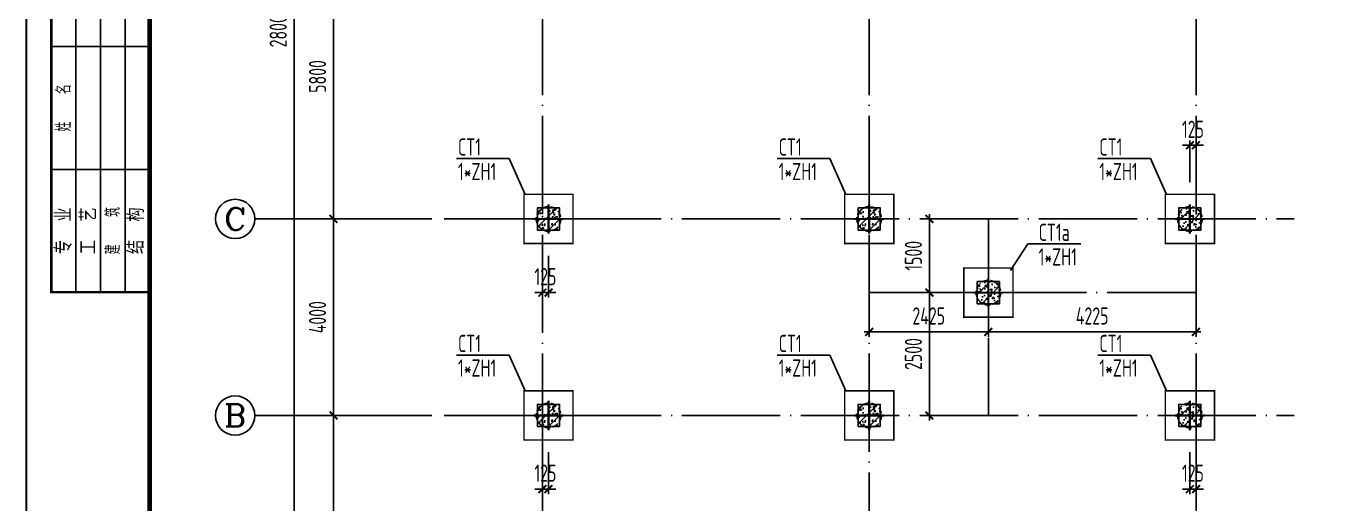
# Model space of a CAD drawing. Extents: x 297659 to 993057, y 192802 to 252212.
# Drawn here: x 581837 to 608601, y 207015 to 216734 of the extents above; entities that cross this region are included whole.
import ezdxf
from ezdxf.enums import TextEntityAlignment as Align

# ---------------------------------------------------------------- set-up
doc = ezdxf.new("R2010")
doc.units = 0
doc.header["$LTSCALE"] = 1000
doc.linetypes.add('DASH', pattern=[0.35, 0.25, -0.1])
doc.linetypes.add('DOTE', pattern=[2.42, 2, -0.2, 0.02, -0.2])
doc.layers.get('0').update_dxf_attribs({"linetype": 'CONTINUOUS'})
doc.layers.get('DEFPOINTS').update_dxf_attribs({"linetype": 'CONTINUOUS'})
for name, color, linetype in [('AXIS', 8, 'DOTE'), ('AXIS_DIM', 3, 'CONTINUOUS'), ('AXIS_TEXT', 3, 'CONTINUOUS'), ('COLU', 7, 'CONTINUOUS'), ('CT', 255, 'CONTINUOUS'), ('DIM', 3, 'CONTINUOUS'), ('DOTE', 8, 'DOTE'), ('FRAME', 3, 'CONTINUOUS'), ('TEXT', 7, 'CONTINUOUS'), ('ZJ', 1, 'CONTINUOUS'), ('填充', 8, 'CONTINUOUS'), ('柱涂实', 54, 'CONTINUOUS')]:
    doc.layers.add(name, color=color, linetype=linetype)
doc.styles.add('_AXIS', font='complex.shx', dxfattribs={"bigfont": 'gbcbig.shx'})
doc.styles.add('COMPLEX', font='COMPLEX')
doc.styles.add('DXFS', font='txt.shx', dxfattribs={"width": 0.7, "bigfont": 'dxfs.shx'})
doc.styles.add('TSSD_Dimension', font='tssdeng.shx', dxfattribs={"width": 0.7, "bigfont": 'hztxt.shx'})
doc.styles.add('TSSD_Rein', font='tssdeng.shx', dxfattribs={"width": 0.7, "bigfont": 'hztxt.shx'})
doc.dimstyles.new('TSSD_100_100', dxfattribs={"dimtxt": 350, "dimasz": 150, "dimexe": 100, "dimexo": 250, "dimgap": 150, "dimtad": 1, "dimdec": 0, "dimzin": 0, "dimdsep": 46, "dimtxsty": 'TSSD_Dimension', "dimblk": 'ARCHTICK', "dimcen": 0, "dimdle": 100, "dimclrd": 3, "dimclre": 3, "dimclrt": 7, "dimadec": 0, "dimazin": 0, "dimtfac": 1, "dimtdec": 0, "dimtix": 1, "dimtmove": 2, "dimatfit": 3, "dimfxl": 100, "dimtolj": 1, "dimtzin": 0, "dimarcsym": 0})

# ---------------------------------------------------------------- blocks, each defined once
blk = doc.blocks.new('_ARCHTICK')
at = {"color": 0}
blk.add_lwpolyline([(-0.53, -0.53, 0.25, 0.25, 0), (0.53, 0.53, 0.5, 0.5, 0)], format="xyseb", dxfattribs=at)
blk = doc.blocks.new('*D10')
at = {"layer": 'AXIS_DIM', "color": 3, "lineweight": -2}
for p, q in [((590087, 208812), (587987, 208812)), ((588087, 202712), (588087, 208912)), ((590087, 202812), (587987, 202812))]:
    blk.add_line(p, q, dxfattribs=at)
at = {"layer": 'DEFPOINTS', "color": 0}
for p in [(588087, 208812), (590337, 208812), (590337, 202812)]:
    blk.add_point(p, dxfattribs=at)
at = {"layer": 'AXIS_DIM', "color": 3, "lineweight": -2, "xscale": 150, "yscale": 150, "zscale": 150}
for p, rotation in [((588087, 208812), 90), ((588087, 202812), 270)]:
    blk.add_blockref('_ARCHTICK', p, dxfattribs=dict(at, rotation=rotation))
at = {"layer": 'AXIS_DIM', "color": 7, "insert": (587762, 205812), "char_height": 350, "attachment_point": 5, "rotation": 90, "style": 'TSSD_Dimension'}
blk.add_mtext('\\A1;6000', dxfattribs=at)
blk = doc.blocks.new('*D11')
at = {"layer": 'AXIS_DIM', "color": 3, "lineweight": -2}
for p, q in [((590087, 212812), (587987, 212812)), ((588087, 212912), (588087, 208712)), ((590087, 208812), (587987, 208812))]:
    blk.add_line(p, q, dxfattribs=at)
at = {"layer": 'DEFPOINTS', "color": 0}
for p in [(590337, 212812), (588087, 208812), (590337, 208812)]:
    blk.add_point(p, dxfattribs=at)
at = {"layer": 'AXIS_DIM', "color": 3, "lineweight": -2, "xscale": 150, "yscale": 150, "zscale": 150}
for p, rotation in [((588087, 212812), 90), ((588087, 208812), 270)]:
    blk.add_blockref('_ARCHTICK', p, dxfattribs=dict(at, rotation=rotation))
at = {"layer": 'AXIS_DIM', "color": 7, "insert": (587762, 210812), "char_height": 350, "attachment_point": 5, "rotation": 90, "style": 'TSSD_Dimension'}
blk.add_mtext('\\A1;4000', dxfattribs=at)
blk = doc.blocks.new('*D13')
at = {"layer": 'AXIS_DIM', "color": 3, "lineweight": -2}
for p, q in [((590087, 230712), (587187, 230712)), ((587287, 202612), (587287, 230812)), ((590087, 202712), (587187, 202712))]:
    blk.add_line(p, q, dxfattribs=at)
at = {"layer": 'DEFPOINTS', "color": 0}
for p in [(587287, 230712), (590337, 230712), (590337, 202712)]:
    blk.add_point(p, dxfattribs=at)
at = {"layer": 'AXIS_DIM', "color": 3, "lineweight": -2, "xscale": 150, "yscale": 150, "zscale": 150}
for p, rotation in [((587287, 230712), 90), ((587287, 202712), 270)]:
    blk.add_blockref('_ARCHTICK', p, dxfattribs=dict(at, rotation=rotation))
at = {"layer": 'AXIS_DIM', "color": 7, "insert": (586962, 216712), "char_height": 350, "attachment_point": 5, "rotation": 90, "style": 'TSSD_Dimension'}
blk.add_mtext('\\A1;28000', dxfattribs=at)
blk = doc.blocks.new('_AXISO')
blk.add_circle((0, 0), 0.5)
at = {"layer": 'AXIS_TEXT', "style": 'COMPLEX', "width": 1.041667}
blk.add_attdef('A', text='', height=0.56, dxfattribs=at).set_placement((-0.25, -0.28), (0.25, -0.28), align=Align.FIT)
blk = doc.blocks.new('*D16')
at = {"layer": 'AXIS_DIM', "color": 3, "lineweight": -2}
for p, q in [((588087, 212712), (588087, 218712)), ((590087, 218612), (587987, 218612)), ((590087, 212812), (587987, 212812))]:
    blk.add_line(p, q, dxfattribs=at)
at = {"layer": 'DEFPOINTS', "color": 0}
for p in [(588087, 218612), (590337, 218612), (590337, 212812)]:
    blk.add_point(p, dxfattribs=at)
at = {"layer": 'AXIS_DIM', "color": 3, "lineweight": -2, "xscale": 150, "yscale": 150, "zscale": 150}
for p, rotation in [((588087, 218612), 90), ((588087, 212812), 270)]:
    blk.add_blockref('_ARCHTICK', p, dxfattribs=dict(at, rotation=rotation))
at = {"layer": 'AXIS_DIM', "color": 7, "insert": (587762, 215712), "char_height": 350, "attachment_point": 5, "rotation": 90, "style": 'TSSD_Dimension'}
blk.add_mtext('\\A1;5800', dxfattribs=at)
blk = doc.blocks.new('A$C2F0C53E4')
at = {"layer": 'FRAME', "lineweight": 18}
blk.add_line((0, 0), (0, 42000), dxfattribs=at)
at = {"layer": 'FRAME'}
for points in [[(10, 42010, 20, 20, 0), (10, 10, 20, 20, 0), (59410, 10, 20, 20, 0), (59410, 42010, 20, 20, 0)], [(2510, 41010, 100, 100, 0), (2510, 1010, 100, 100, 0), (58410, 1010, 100, 100, 0), (58410, 41010, 100, 100, 0)]]:
    blk.add_lwpolyline(points, format="xyseb", close=True, dxfattribs=at)
blk.add_lwpolyline([(2510, 41010, 50, 50, 0), (510, 41010, 50, 50, 0), (510, 18510, 50, 50, 0), (2510, 18510, 50, 50, 0)], format="xyseb", dxfattribs=at)
for points in [[(1010, 18510), (1010, 41010)], [(1510, 18510), (1510, 41010)], [(2010, 18510), (2010, 41010)], [(2510, 23510), (510, 23510)], [(2510, 21010), (510, 21010)]]:
    blk.add_lwpolyline(points, dxfattribs=at)
at = {"layer": 'FRAME', "char_height": 300, "attachment_point": 5, "rotation": 90, "style": 'DXFS'}
for s, insert, width in [('姓   名', (760, 22260), 1185), ('{\\f宋体|b0|i0|c134|p2;专\\Ftxt.shx,dxfs.shx|c134;  \\f宋体|b0|i0|c134|p2;业\\P}', (760, 19760), 1203.38), ('{\\f宋体|b0|i0|c134|p2;工\\Ftxt.shx,dxfs.shx|c134;  \\f宋体|b0|i0|c134|p2;艺\\P}', (1260, 19760), 1177.12), ('建   筑', (1760, 19760), 1206), ('{\\f宋体|b0|i0|c134|p2;结\\Ftxt.shx,dxfs.shx|c134;  \\f宋体|b0|i0|c134|p2;构\\P}', (2230, 19760), 1192.88)]:
    blk.add_mtext(s, dxfattribs=dict(at, insert=insert, width=width))
blk = doc.blocks.new('*D43')
at = {"layer": 'DEFPOINTS', "color": 0}
for p in [(592337, 208312), (592462, 208312), (592462, 207312)]:
    blk.add_point(p, dxfattribs=at)
at = {"layer": 'DIM', "color": 3, "lineweight": -2}
for p, q in [((592337, 208062), (592337, 207212)), ((592462, 208062), (592462, 207212)), ((592337, 207312), (592187, 207312)), ((592337, 207312), (592462, 207312)), ((592462, 207312), (592612, 207312))]:
    blk.add_line(p, q, dxfattribs=at)
at = {"layer": 'DIM', "color": 3, "lineweight": -2, "xscale": 150, "yscale": 150, "zscale": 150}
blk.add_blockref('_ARCHTICK', (592337, 207312), dxfattribs=at)
at = {"layer": 'DIM', "color": 3, "lineweight": -2, "xscale": 150, "yscale": 150, "zscale": 150, "rotation": 180}
blk.add_blockref('_ARCHTICK', (592462, 207312), dxfattribs=at)
at = {"layer": 'DIM', "color": 7, "insert": (592399, 207637), "char_height": 350, "attachment_point": 5, "style": 'TSSD_Dimension'}
blk.add_mtext('\\A1;125', dxfattribs=at)
blk = doc.blocks.new('*D44')
at = {"layer": 'DEFPOINTS', "color": 0}
for p in [(605512, 208312), (605637, 208312), (605512, 207312)]:
    blk.add_point(p, dxfattribs=at)
at = {"layer": 'DIM', "color": 3, "lineweight": -2}
for p, q in [((605512, 208062), (605512, 207212)), ((605637, 208062), (605637, 207212)), ((605512, 207312), (605362, 207312)), ((605637, 207312), (605512, 207312)), ((605637, 207312), (605787, 207312))]:
    blk.add_line(p, q, dxfattribs=at)
at = {"layer": 'DIM', "color": 3, "lineweight": -2, "xscale": 150, "yscale": 150, "zscale": 150}
blk.add_blockref('_ARCHTICK', (605512, 207312), dxfattribs=at)
at = {"layer": 'DIM', "color": 3, "lineweight": -2, "xscale": 150, "yscale": 150, "zscale": 150, "rotation": 180}
blk.add_blockref('_ARCHTICK', (605637, 207312), dxfattribs=at)
at = {"layer": 'DIM', "color": 7, "insert": (605574, 207637), "char_height": 350, "attachment_point": 5, "style": 'TSSD_Dimension'}
blk.add_mtext('\\A1;125', dxfattribs=at)
blk = doc.blocks.new('*D45')
at = {"layer": 'DEFPOINTS', "color": 0}
for p in [(592337, 212312), (592462, 212312), (592462, 211312)]:
    blk.add_point(p, dxfattribs=at)
at = {"layer": 'DIM', "color": 3, "lineweight": -2}
for p, q in [((592337, 212062), (592337, 211212)), ((592462, 212062), (592462, 211212)), ((592337, 211312), (592187, 211312)), ((592337, 211312), (592462, 211312)), ((592462, 211312), (592612, 211312))]:
    blk.add_line(p, q, dxfattribs=at)
at = {"layer": 'DIM', "color": 3, "lineweight": -2, "xscale": 150, "yscale": 150, "zscale": 150}
blk.add_blockref('_ARCHTICK', (592337, 211312), dxfattribs=at)
at = {"layer": 'DIM', "color": 3, "lineweight": -2, "xscale": 150, "yscale": 150, "zscale": 150, "rotation": 180}
blk.add_blockref('_ARCHTICK', (592462, 211312), dxfattribs=at)
at = {"layer": 'DIM', "color": 7, "insert": (592399, 211637), "char_height": 350, "attachment_point": 5, "style": 'TSSD_Dimension'}
blk.add_mtext('\\A1;125', dxfattribs=at)
blk = doc.blocks.new('*D46')
at = {"layer": 'DEFPOINTS', "color": 0}
for p in [(605512, 214312), (605512, 213312), (605637, 213312)]:
    blk.add_point(p, dxfattribs=at)
at = {"layer": 'DIM', "color": 3, "lineweight": -2}
for p, q in [((605512, 213562), (605512, 214412)), ((605637, 213562), (605637, 214412)), ((605512, 214312), (605362, 214312)), ((605637, 214312), (605512, 214312)), ((605637, 214312), (605787, 214312))]:
    blk.add_line(p, q, dxfattribs=at)
at = {"layer": 'DIM', "color": 3, "lineweight": -2, "xscale": 150, "yscale": 150, "zscale": 150}
blk.add_blockref('_ARCHTICK', (605512, 214312), dxfattribs=at)
at = {"layer": 'DIM', "color": 3, "lineweight": -2, "xscale": 150, "yscale": 150, "zscale": 150, "rotation": 180}
blk.add_blockref('_ARCHTICK', (605637, 214312), dxfattribs=at)
at = {"layer": 'DIM', "color": 7, "insert": (605574, 214637), "char_height": 350, "attachment_point": 5, "style": 'TSSD_Dimension'}
blk.add_mtext('\\A1;125', dxfattribs=at)
blk = doc.blocks.new('*D77')
at = {"layer": 'DEFPOINTS', "color": 0}
for p in [(601412, 212812), (600212, 211312), (601412, 211312)]:
    blk.add_point(p, dxfattribs=at)
at = {"layer": 'DIM', "color": 3, "lineweight": -2}
for p, q in [((601162, 212812), (600112, 212812)), ((600212, 212912), (600212, 211212)), ((601162, 211312), (600112, 211312))]:
    blk.add_line(p, q, dxfattribs=at)
at = {"layer": 'DIM', "color": 3, "lineweight": -2, "xscale": 150, "yscale": 150, "zscale": 150}
for p, rotation in [((600212, 212812), 90), ((600212, 211312), 270)]:
    blk.add_blockref('_ARCHTICK', p, dxfattribs=dict(at, rotation=rotation))
at = {"layer": 'DIM', "color": 7, "insert": (599887, 212062), "char_height": 350, "attachment_point": 5, "rotation": 90, "style": 'TSSD_Dimension'}
blk.add_mtext('\\A1;1500', dxfattribs=at)
blk = doc.blocks.new('*D78')
at = {"layer": 'DEFPOINTS', "color": 0}
for p in [(601412, 211312), (605637, 211312), (601412, 210512)]:
    blk.add_point(p, dxfattribs=at)
at = {"layer": 'DIM', "color": 3, "lineweight": -2}
for p, q in [((601412, 211062), (601412, 210412)), ((605637, 211062), (605637, 210412)), ((605737, 210512), (601312, 210512))]:
    blk.add_line(p, q, dxfattribs=at)
at = {"layer": 'DIM', "color": 3, "lineweight": -2, "xscale": 150, "yscale": 150, "zscale": 150}
for p, rotation in [((601412, 210512), 179.9999999999925), ((605637, 210512), 359.9999999999925)]:
    blk.add_blockref('_ARCHTICK', p, dxfattribs=dict(at, rotation=rotation))
at = {"layer": 'DIM', "color": 7, "insert": (603524, 210837), "char_height": 350, "attachment_point": 5, "style": 'TSSD_Dimension'}
blk.add_mtext('\\A1;4225', dxfattribs=at)
blk = doc.blocks.new('*D79')
at = {"layer": 'DEFPOINTS', "color": 0}
for p in [(598987, 211312), (601412, 211312), (598987, 210512)]:
    blk.add_point(p, dxfattribs=at)
at = {"layer": 'DIM', "color": 3, "lineweight": -2}
for p, q in [((598987, 211062), (598987, 210412)), ((601412, 211062), (601412, 210412)), ((601512, 210512), (598887, 210512))]:
    blk.add_line(p, q, dxfattribs=at)
at = {"layer": 'DIM', "color": 3, "lineweight": -2, "xscale": 150, "yscale": 150, "zscale": 150, "rotation": 180}
blk.add_blockref('_ARCHTICK', (598987, 210512), dxfattribs=at)
at = {"layer": 'DIM', "color": 3, "lineweight": -2, "xscale": 150, "yscale": 150, "zscale": 150}
blk.add_blockref('_ARCHTICK', (601412, 210512), dxfattribs=at)
at = {"layer": 'DIM', "color": 7, "insert": (600199, 210837), "char_height": 350, "attachment_point": 5, "style": 'TSSD_Dimension'}
blk.add_mtext('\\A1;2425', dxfattribs=at)
blk = doc.blocks.new('*D80')
at = {"layer": 'DEFPOINTS', "color": 0}
for p in [(601412, 211312), (600212, 208812), (601412, 208812)]:
    blk.add_point(p, dxfattribs=at)
at = {"layer": 'DIM', "color": 3, "lineweight": -2}
for p, q in [((601162, 211312), (600112, 211312)), ((600212, 211412), (600212, 208712)), ((601162, 208812), (600112, 208812))]:
    blk.add_line(p, q, dxfattribs=at)
at = {"layer": 'DIM', "color": 3, "lineweight": -2, "xscale": 150, "yscale": 150, "zscale": 150}
for p, rotation in [((600212, 211312), 90), ((600212, 208812), 270)]:
    blk.add_blockref('_ARCHTICK', p, dxfattribs=dict(at, rotation=rotation))
at = {"layer": 'DIM', "color": 7, "insert": (599887, 210062), "char_height": 350, "attachment_point": 5, "rotation": 90, "style": 'TSSD_Dimension'}
blk.add_mtext('\\A1;2500', dxfattribs=at)

msp = doc.modelspace()

# ---------------------------------------------------------------- hatches: boundary and pattern name
at = {"layer": '柱涂实'}
h = msp.add_hatch(dxfattribs=at)
h.set_pattern_fill('ARMORED', color=8, scale=40, style=0)
h.set_pattern_definition([(50, (211225, 157747.5), (286.90407, -25.10085), [30, -330]), (355, (211225, 157747.5), (-55.50053, 300.87685), [24, -264]), (100.4514, (211248.9, 157745.4), (231.40375, 275.77582), [25.49608, -280.45684]), (46.1842, (211225, 157827.5), (426.89642, -66.2076), [45, -495]), (96.6356, (211260.57, 157822), (373.8651, 389.64715), [38.2441, -420.6852]), (351.1842, (211225, 157827.5), (373.8648, 389.64744), [36, -396]), (21, (211265, 157807.5), (238.76282, -161.04756), [30, -330]), (326, (211265, 157807.5), (97.32613, 290.06002), [24, -264]), (71.4514, (211284.9, 157794.08), (336.08905, 129.0122), [25.49608, -280.45684]), (37.5, (211225, 157747.5), (4.863942, 133.157542), [0, -260.8, 0, -268, 0, -265]), (7.5, (211225, 157747.5), (105.227815, 157.764685), [0, -152.8, 0, -254.8, 0, -101]), (327.5, (211135.8, 157747.5), (213.528974, -9.02195), [0, -100, 0, -312, 0, -414]), (317.5, (211095.8, 157747.5), (233.27447, 40.04199), [0, -130, 0, -207.2, 0, -294]), (45, (211225, 157747.5), (-141.42136, 141.42136), [])])
h.paths.add_polyline_path([(592686.971, 213036.708), (592236.971, 213036.708), (592236.971, 212586.708), (592686.971, 212586.708)])
h = msp.add_hatch(dxfattribs=at)
h.set_pattern_fill('ARMORED', color=8, scale=40, style=0)
h.set_pattern_definition([(50, (217750, 157747.5), (286.90407, -25.10085), [30, -330]), (355, (217750, 157747.5), (-55.50053, 300.87685), [24, -264]), (100.4514, (217773.9, 157745.4), (231.40375, 275.77582), [25.49608, -280.45684]), (46.1842, (217750, 157827.5), (426.89642, -66.2076), [45, -495]), (96.6356, (217785.57, 157822), (373.8651, 389.64715), [38.2441, -420.6852]), (351.1842, (217750, 157827.5), (373.8648, 389.64744), [36, -396]), (21, (217790, 157807.5), (238.76282, -161.04756), [30, -330]), (326, (217790, 157807.5), (97.32613, 290.06002), [24, -264]), (71.4514, (217809.9, 157794.08), (336.08905, 129.0122), [25.49608, -280.45684]), (37.5, (217750, 157747.5), (4.863942, 133.157542), [0, -260.8, 0, -268, 0, -265]), (7.5, (217750, 157747.5), (105.227815, 157.764685), [0, -152.8, 0, -254.8, 0, -101]), (327.5, (217660.8, 157747.5), (213.528974, -9.02195), [0, -100, 0, -312, 0, -414]), (317.5, (217620.8, 157747.5), (233.27447, 40.04199), [0, -130, 0, -207.2, 0, -294]), (45, (217750, 157747.5), (-141.42136, 141.42136), [])])
h.paths.add_polyline_path([(599211.971, 213036.708), (598761.971, 213036.708), (598761.971, 212586.708), (599211.971, 212586.708)])
h = msp.add_hatch(dxfattribs=at)
h.set_pattern_fill('ARMORED', color=8, scale=40, style=0)
h.set_pattern_definition([(50, (64400, 24875), (286.90407, -25.10085), [30, -330]), (355, (64400, 24875), (-55.50053, 300.87685), [24, -264]), (100.4514, (64423.9, 24872.9), (231.40375, 275.77582), [25.49608, -280.45684]), (46.1842, (64400, 24955), (426.89642, -66.2076), [45, -495]), (96.6356, (64435.57, 24949.5), (373.86508, 389.64715), [38.2441, -420.6852]), (351.1842, (64400, 24955), (373.86478, 389.64744), [36, -396]), (21, (64440, 24935), (238.76282, -161.04756), [30, -330]), (326, (64440, 24935), (97.32613, 290.06002), [24, -264]), (71.4514, (64459.9, 24921.58), (336.08905, 129.0122), [25.49608, -280.45684]), (37.5, (64400, 24875), (4.863942, 133.157542), [0, -260.8, 0, -268, 0, -265]), (7.5, (64400, 24875), (105.227815, 157.764685), [0, -152.8, 0, -254.8, 0, -101]), (327.5, (64310.8, 24875), (213.528974, -9.021949), [0, -100, 0, -312, 0, -414]), (317.5, (64270.8, 24875), (233.27447, 40.04199), [0, -130, 0, -207.2, 0, -294]), (45, (64400, 24875), (-141.421356, 141.421356), [])])
h.paths.add_polyline_path([(605286.971, 213036.708), (605736.971, 213036.708), (605736.971, 212586.708), (605286.971, 212586.708)])
h = msp.add_hatch(dxfattribs=at)
h.set_pattern_fill('ARMORED', color=8, scale=40, style=0)
h.set_pattern_definition([(50, (60300, 23375), (286.90407, -25.10085), [30, -330]), (355, (60300, 23375), (-55.50053, 300.87685), [24, -264]), (100.4514, (60323.9, 23372.9), (231.40375, 275.77582), [25.49608, -280.45684]), (46.1842, (60300, 23455), (426.89642, -66.2076), [45, -495]), (96.6356, (60335.57, 23449.5), (373.86508, 389.64715), [38.2441, -420.6852]), (351.1842, (60300, 23455), (373.86478, 389.64744), [36, -396]), (21, (60340, 23435), (238.76282, -161.04756), [30, -330]), (326, (60340, 23435), (97.32613, 290.06002), [24, -264]), (71.4514, (60359.9, 23421.58), (336.08905, 129.0122), [25.49608, -280.45684]), (37.5, (60300, 23375), (4.863942, 133.157542), [0, -260.8, 0, -268, 0, -265]), (7.5, (60300, 23375), (105.227815, 157.764685), [0, -152.8, 0, -254.8, 0, -101]), (327.5, (60210.8, 23375), (213.528974, -9.021949), [0, -100, 0, -312, 0, -414]), (317.5, (60170.8, 23375), (233.27447, 40.04199), [0, -130, 0, -207.2, 0, -294]), (45, (60300, 23375), (-141.421356, 141.421356), [])])
h.paths.add_polyline_path([(601186.971, 211536.708), (601636.971, 211536.708), (601636.971, 211086.708), (601186.971, 211086.708)])
h = msp.add_hatch(dxfattribs=at)
h.set_pattern_fill('ARMORED', color=8, scale=40, style=0)
h.set_pattern_definition([(50, (211225, 153747.5), (286.90407, -25.10085), [30, -330]), (355, (211225, 153747.5), (-55.50053, 300.87685), [24, -264]), (100.4514, (211248.9, 153745.4), (231.40375, 275.77582), [25.49608, -280.45684]), (46.1842, (211225, 153827.5), (426.89642, -66.2076), [45, -495]), (96.6356, (211260.57, 153822), (373.8651, 389.64715), [38.2441, -420.6852]), (351.1842, (211225, 153827.5), (373.8648, 389.64744), [36, -396]), (21, (211265, 153807.5), (238.76282, -161.04756), [30, -330]), (326, (211265, 153807.5), (97.32613, 290.06002), [24, -264]), (71.4514, (211284.9, 153794.08), (336.08905, 129.0122), [25.49608, -280.45684]), (37.5, (211225, 153747.5), (4.863942, 133.157542), [0, -260.8, 0, -268, 0, -265]), (7.5, (211225, 153747.5), (105.227815, 157.764685), [0, -152.8, 0, -254.8, 0, -101]), (327.5, (211135.8, 153747.5), (213.528974, -9.02195), [0, -100, 0, -312, 0, -414]), (317.5, (211095.8, 153747.5), (233.27447, 40.04199), [0, -130, 0, -207.2, 0, -294]), (45, (211225, 153747.5), (-141.42136, 141.42136), [])])
h.paths.add_polyline_path([(592686.971, 209036.708), (592236.971, 209036.708), (592236.971, 208586.708), (592686.971, 208586.708)])
h = msp.add_hatch(dxfattribs=at)
h.set_pattern_fill('ARMORED', color=8, scale=40, style=0)
h.set_pattern_definition([(50, (217750, 153747.5), (286.90407, -25.10085), [30, -330]), (355, (217750, 153747.5), (-55.50053, 300.87685), [24, -264]), (100.4514, (217773.9, 153745.4), (231.40375, 275.77582), [25.49608, -280.45684]), (46.1842, (217750, 153827.5), (426.89642, -66.2076), [45, -495]), (96.6356, (217785.57, 153822), (373.8651, 389.64715), [38.2441, -420.6852]), (351.1842, (217750, 153827.5), (373.8648, 389.64744), [36, -396]), (21, (217790, 153807.5), (238.76282, -161.04756), [30, -330]), (326, (217790, 153807.5), (97.32613, 290.06002), [24, -264]), (71.4514, (217809.9, 153794.08), (336.08905, 129.0122), [25.49608, -280.45684]), (37.5, (217750, 153747.5), (4.863942, 133.157542), [0, -260.8, 0, -268, 0, -265]), (7.5, (217750, 153747.5), (105.227815, 157.764685), [0, -152.8, 0, -254.8, 0, -101]), (327.5, (217660.8, 153747.5), (213.528974, -9.02195), [0, -100, 0, -312, 0, -414]), (317.5, (217620.8, 153747.5), (233.27447, 40.04199), [0, -130, 0, -207.2, 0, -294]), (45, (217750, 153747.5), (-141.42136, 141.42136), [])])
h.paths.add_polyline_path([(599211.971, 209036.708), (598761.971, 209036.708), (598761.971, 208586.708), (599211.971, 208586.708)])
h = msp.add_hatch(dxfattribs=at)
h.set_pattern_fill('ARMORED', color=8, scale=40, style=0)
h.set_pattern_definition([(50, (64400, 20875), (286.90407, -25.10085), [30, -330]), (355, (64400, 20875), (-55.50053, 300.87685), [24, -264]), (100.4514, (64423.9, 20872.9), (231.40375, 275.77582), [25.49608, -280.45684]), (46.1842, (64400, 20955), (426.89642, -66.2076), [45, -495]), (96.6356, (64435.57, 20949.5), (373.86508, 389.64715), [38.2441, -420.6852]), (351.1842, (64400, 20955), (373.86478, 389.64744), [36, -396]), (21, (64440, 20935), (238.76282, -161.04756), [30, -330]), (326, (64440, 20935), (97.32613, 290.06002), [24, -264]), (71.4514, (64459.9, 20921.58), (336.08905, 129.0122), [25.49608, -280.45684]), (37.5, (64400, 20875), (4.863942, 133.157542), [0, -260.8, 0, -268, 0, -265]), (7.5, (64400, 20875), (105.227815, 157.764685), [0, -152.8, 0, -254.8, 0, -101]), (327.5, (64310.8, 20875), (213.528974, -9.021949), [0, -100, 0, -312, 0, -414]), (317.5, (64270.8, 20875), (233.27447, 40.04199), [0, -130, 0, -207.2, 0, -294]), (45, (64400, 20875), (-141.421356, 141.421356), [])])
h.paths.add_polyline_path([(605286.971, 209036.708), (605736.971, 209036.708), (605736.971, 208586.708), (605286.971, 208586.708)])

# ---------------------------------------------------------------- linework, layer by layer
at = {"layer": 'AXIS'}
for p, q in [((592336.971, 200811.708), (592336.971, 232611.708)), ((598986.971, 200811.708), (598986.971, 232611.708)), ((605636.971, 200811.708), (605636.971, 232611.708)), ((590336.971, 212811.708), (607636.971, 212811.708)), ((601411.971, 212811.708), (601411.971, 208811.708)), ((598986.971, 211311.708), (605636.971, 211311.708)), ((590336.971, 208811.708), (607636.971, 208811.708))]:
    msp.add_line(p, q, dxfattribs=at)
at = {"layer": 'AXIS_TEXT'}
for p, q in [((590086.971, 212811.708), (586487.045, 212811.708)), ((589586.971, 208811.708), (586487.045, 208811.708))]:
    msp.add_line(p, q, dxfattribs=at)
at = {"layer": 'COLU', "color": 8, "ltscale": 0.01}
for points in [[(592686.971, 212586.708), (592686.971, 213036.708), (592236.971, 213036.708), (592236.971, 212586.708)], [(599211.971, 212586.708), (599211.971, 213036.708), (598761.971, 213036.708), (598761.971, 212586.708)], [(605286.971, 212586.708), (605286.971, 213036.708), (605736.971, 213036.708), (605736.971, 212586.708)], [(601186.971, 211086.708), (601186.971, 211536.708), (601636.971, 211536.708), (601636.971, 211086.708)], [(592686.971, 208586.708), (592686.971, 209036.708), (592236.971, 209036.708), (592236.971, 208586.708)], [(599211.971, 208586.708), (599211.971, 209036.708), (598761.971, 209036.708), (598761.971, 208586.708)], [(605286.971, 208586.708), (605286.971, 209036.708), (605736.971, 209036.708), (605736.971, 208586.708)]]:
    msp.add_lwpolyline(points, close=True, dxfattribs=at)
at = {"layer": 'CT', "const_width": 30}
for points in [[(591961.971, 213311.708), (591961.971, 212311.708), (592961.971, 212311.708), (592961.971, 213311.708)], [(598486.971, 213311.708), (598486.971, 212311.708), (599486.971, 212311.708), (599486.971, 213311.708)], [(606011.971, 213311.708), (606011.971, 212311.708), (605011.971, 212311.708), (605011.971, 213311.708)], [(601911.971, 211811.708), (601911.971, 210811.708), (600911.971, 210811.708), (600911.971, 211811.708)], [(591961.971, 209311.708), (591961.971, 208311.708), (592961.971, 208311.708), (592961.971, 209311.708)], [(598486.971, 209311.708), (598486.971, 208311.708), (599486.971, 208311.708), (599486.971, 209311.708)], [(606011.971, 209311.708), (606011.971, 208311.708), (605011.971, 208311.708), (605011.971, 209311.708)]]:
    msp.add_lwpolyline(points, close=True, dxfattribs=at)
at = {"layer": 'DOTE', "ltscale": 0.1, "const_width": 45}
for points in [[(592461.971, 213111.708), (592461.971, 212511.708)], [(598986.971, 213111.708), (598986.971, 212511.708)], [(605511.971, 213111.708), (605511.971, 212511.708)], [(592161.971, 212811.708), (592761.971, 212811.708)], [(598686.971, 212811.708), (599286.971, 212811.708)], [(605811.971, 212811.708), (605211.971, 212811.708)], [(601411.971, 211611.708), (601411.971, 211011.708)], [(601711.971, 211311.708), (601111.971, 211311.708)], [(592461.971, 209111.708), (592461.971, 208511.708)], [(598986.971, 209111.708), (598986.971, 208511.708)], [(605511.971, 209111.708), (605511.971, 208511.708)], [(592161.971, 208811.708), (592761.971, 208811.708)], [(598686.971, 208811.708), (599286.971, 208811.708)], [(605811.971, 208811.708), (605211.971, 208811.708)]]:
    msp.add_lwpolyline(points, dxfattribs=at)
at = {"layer": 'TEXT'}
for points in [[(591989.424, 213311.708), (591660.265, 214041.65), (590587.485, 214041.65)], [(598514.424, 213311.708), (598185.265, 214041.65), (597112.485, 214041.65)], [(605039.425, 213311.708), (604710.266, 214041.65), (603637.485, 214041.65)], [(603290.275, 212304.006), (602217.495, 212304.006), (601861.971, 211761.708)], [(591989.424, 209311.708), (591660.265, 210041.65), (590587.485, 210041.65)], [(598514.424, 209311.708), (598185.265, 210041.65), (597112.485, 210041.65)], [(605039.425, 209311.708), (604710.266, 210041.65), (603637.485, 210041.65)]]:
    msp.add_lwpolyline(points, dxfattribs=at)
at = {"layer": 'ZJ', "linetype": 'DASH', "ltscale": 0.5}
for centre in [(592461.971, 212811.708), (598986.971, 212811.708), (605511.971, 212811.708), (601411.971, 211311.708), (592461.971, 208811.708), (598986.971, 208811.708), (605511.971, 208811.708)]:
    msp.add_circle(centre, 250, dxfattribs=at)

# ---------------------------------------------------------------- block references
at = {"layer": 'AXIS_TEXT'}
ref = msp.add_blockref('_AXISO', (586087.045, 212811.708), dxfattribs=dict(at, xscale=800, yscale=800, zscale=800))
ref.add_attrib('A', 'C', dxfattribs={"height": 452.548, "style": '_AXIS', "width": 1.4}).set_placement((585860.771, 212585.434), (586313.319, 212585.434), align=Align.FIT)
ref = msp.add_blockref('_AXISO', (586087.045, 208811.708), dxfattribs=dict(at, xscale=800, yscale=800, zscale=800))
ref.add_attrib('A', 'B', dxfattribs={"height": 452.548, "style": '_AXIS', "width": 1.235294}).set_placement((585860.771, 208585.434), (586313.319, 208585.434), align=Align.FIT)
at = {"layer": '填充'}
msp.add_blockref('A$C2F0C53E4', (581836.971, 192811.708), dxfattribs=at)

# ---------------------------------------------------------------- texts
at = {"layer": 'TEXT', "style": 'TSSD_Rein', "width": 0.7}
for s, p in [('CT1', (590619.76, 214101.65)), ('CT1', (597144.76, 214101.65)), ('CT1', (603669.761, 214101.65)), ('1*ZH1', (590619.76, 213601.65)), ('1*ZH1', (597144.76, 213601.65)), ('1*ZH1', (603669.761, 213601.65)), ('CT1a', (602434.013, 212364.006)), ('1*ZH1', (602434.013, 211864.006)), ('CT1', (590619.76, 210101.65)), ('CT1', (597144.76, 210101.65)), ('CT1', (603669.761, 210101.65)), ('1*ZH1', (590619.76, 209601.65)), ('1*ZH1', (597144.76, 209601.65)), ('1*ZH1', (603669.761, 209601.65))]:
    msp.add_text(s, height=350, dxfattribs=at).set_placement(p)

# ---------------------------------------------------------------- dimensions: what is measured, and where the dimension line sits
at = {"layer": 'AXIS_DIM'}
for p1, p2, distance, picture, middle in [((590336.971, 202711.708), (590336.971, 230711.708), 3049.927, '*D13', (586962.045, 216711.708)), ((590336.971, 212811.708), (590336.971, 218611.708), 2249.927, '*D16', (587762.045, 215711.708)), ((590336.971, 212811.708), (590336.971, 208811.708), -2249.927, '*D11', (587762.045, 210811.708)), ((590336.971, 202811.708), (590336.971, 208811.708), 2249.927, '*D10', (587762.045, 205811.708))]:
    dim = msp.add_aligned_dim(p1=p1, p2=p2, distance=distance, dimstyle='TSSD_100_100', dxfattribs=at)
    dim.commit()
    dim.dimension.update_dxf_attribs({"geometry": picture, "text_midpoint": middle})
at = {"layer": 'DIM'}
for base, p1, p2, angle, picture, middle in [((605511.971, 214311.708), (605636.971, 213311.708), (605511.971, 213311.708), 180, '*D46', (605574.471, 214636.708)), ((600211.971, 208811.708), (601411.971, 211311.708), (601411.971, 208811.708), 90, '*D80', (599886.971, 210061.708)), ((605511.971, 207311.708), (605636.971, 208311.708), (605511.971, 208311.708), 180, '*D44', (605574.471, 207636.708))]:
    dim = msp.add_linear_dim(base=base, p1=p1, p2=p2, angle=angle, dimstyle='TSSD_100_100', dxfattribs=at)
    dim.commit()
    dim.dimension.update_dxf_attribs({"geometry": picture, "text_midpoint": middle})
for p1, distance, picture, middle in [((601411.971, 212811.708), -1200, '*D77', (599886.971, 212061.708)), ((605636.971, 211311.708), 800, '*D78', (603524.471, 210836.708))]:
    dim = msp.add_aligned_dim(p1=p1, p2=(601411.971, 211311.708), distance=distance, dimstyle='TSSD_100_100', dxfattribs=at)
    dim.commit()
    dim.dimension.update_dxf_attribs({"geometry": picture, "text_midpoint": middle})
for base, p1, p2, picture, middle in [((592461.971, 211311.708), (592336.971, 212311.708), (592461.971, 212311.708), '*D45', (592399.471, 211636.708)), ((598986.971, 210511.708), (601411.971, 211311.708), (598986.971, 211311.708), '*D79', (600199.471, 210836.708)), ((592461.971, 207311.708), (592336.971, 208311.708), (592461.971, 208311.708), '*D43', (592399.471, 207636.708))]:
    dim = msp.add_linear_dim(base=base, p1=p1, p2=p2, dimstyle='TSSD_100_100', dxfattribs=at)
    dim.commit()
    dim.dimension.update_dxf_attribs({"geometry": picture, "text_midpoint": middle})

doc.saveas('drawing.dxf')
